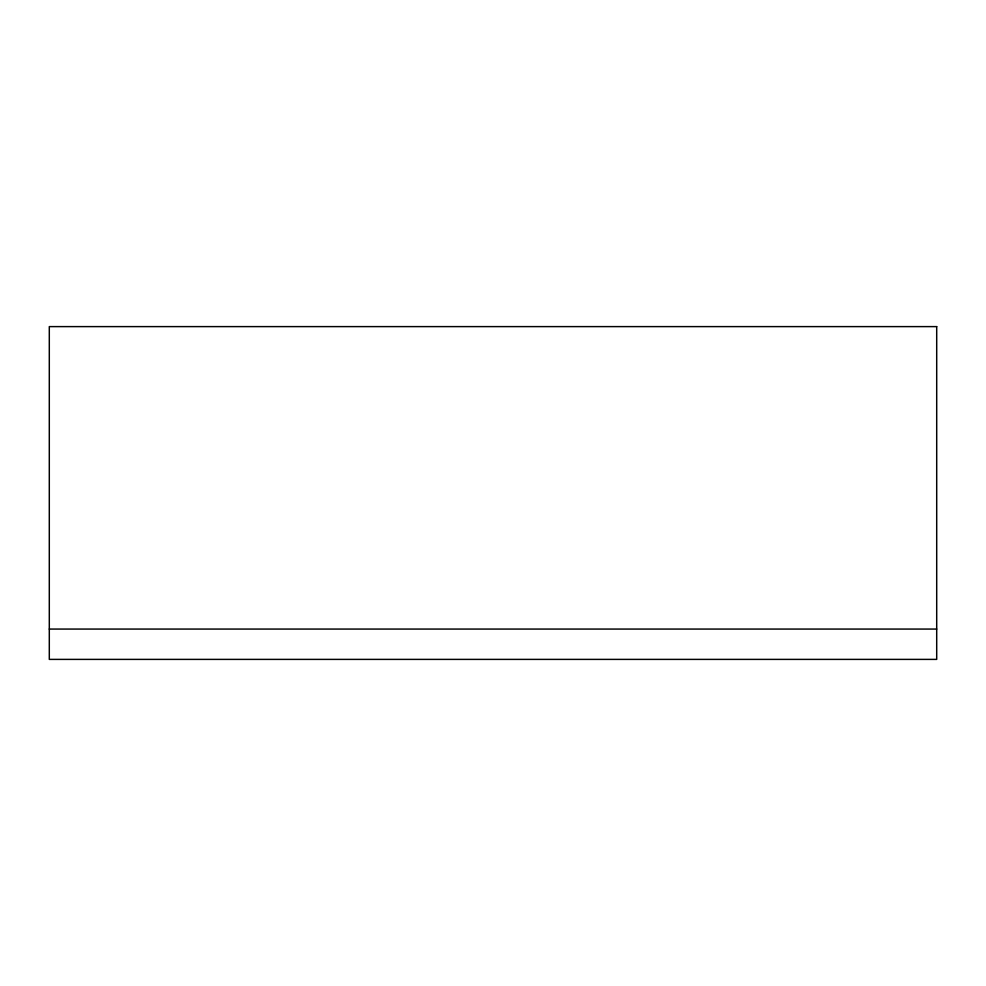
<?xml version="1.0" encoding="UTF-8"?>
<svg xmlns="http://www.w3.org/2000/svg" width="986" height="986" viewBox="0 0 986 986"><rect width="100%" height="100%" fill="white"/><g stroke="black" fill="none" stroke-linecap="round" stroke-linejoin="round"><path stroke-width="1.48" d="M49.3 629.068L936.7 629.068M936.7 326.612L49.3 326.612L49.3 659.387L936.7 659.387L936.7 326.612"/></g></svg>
